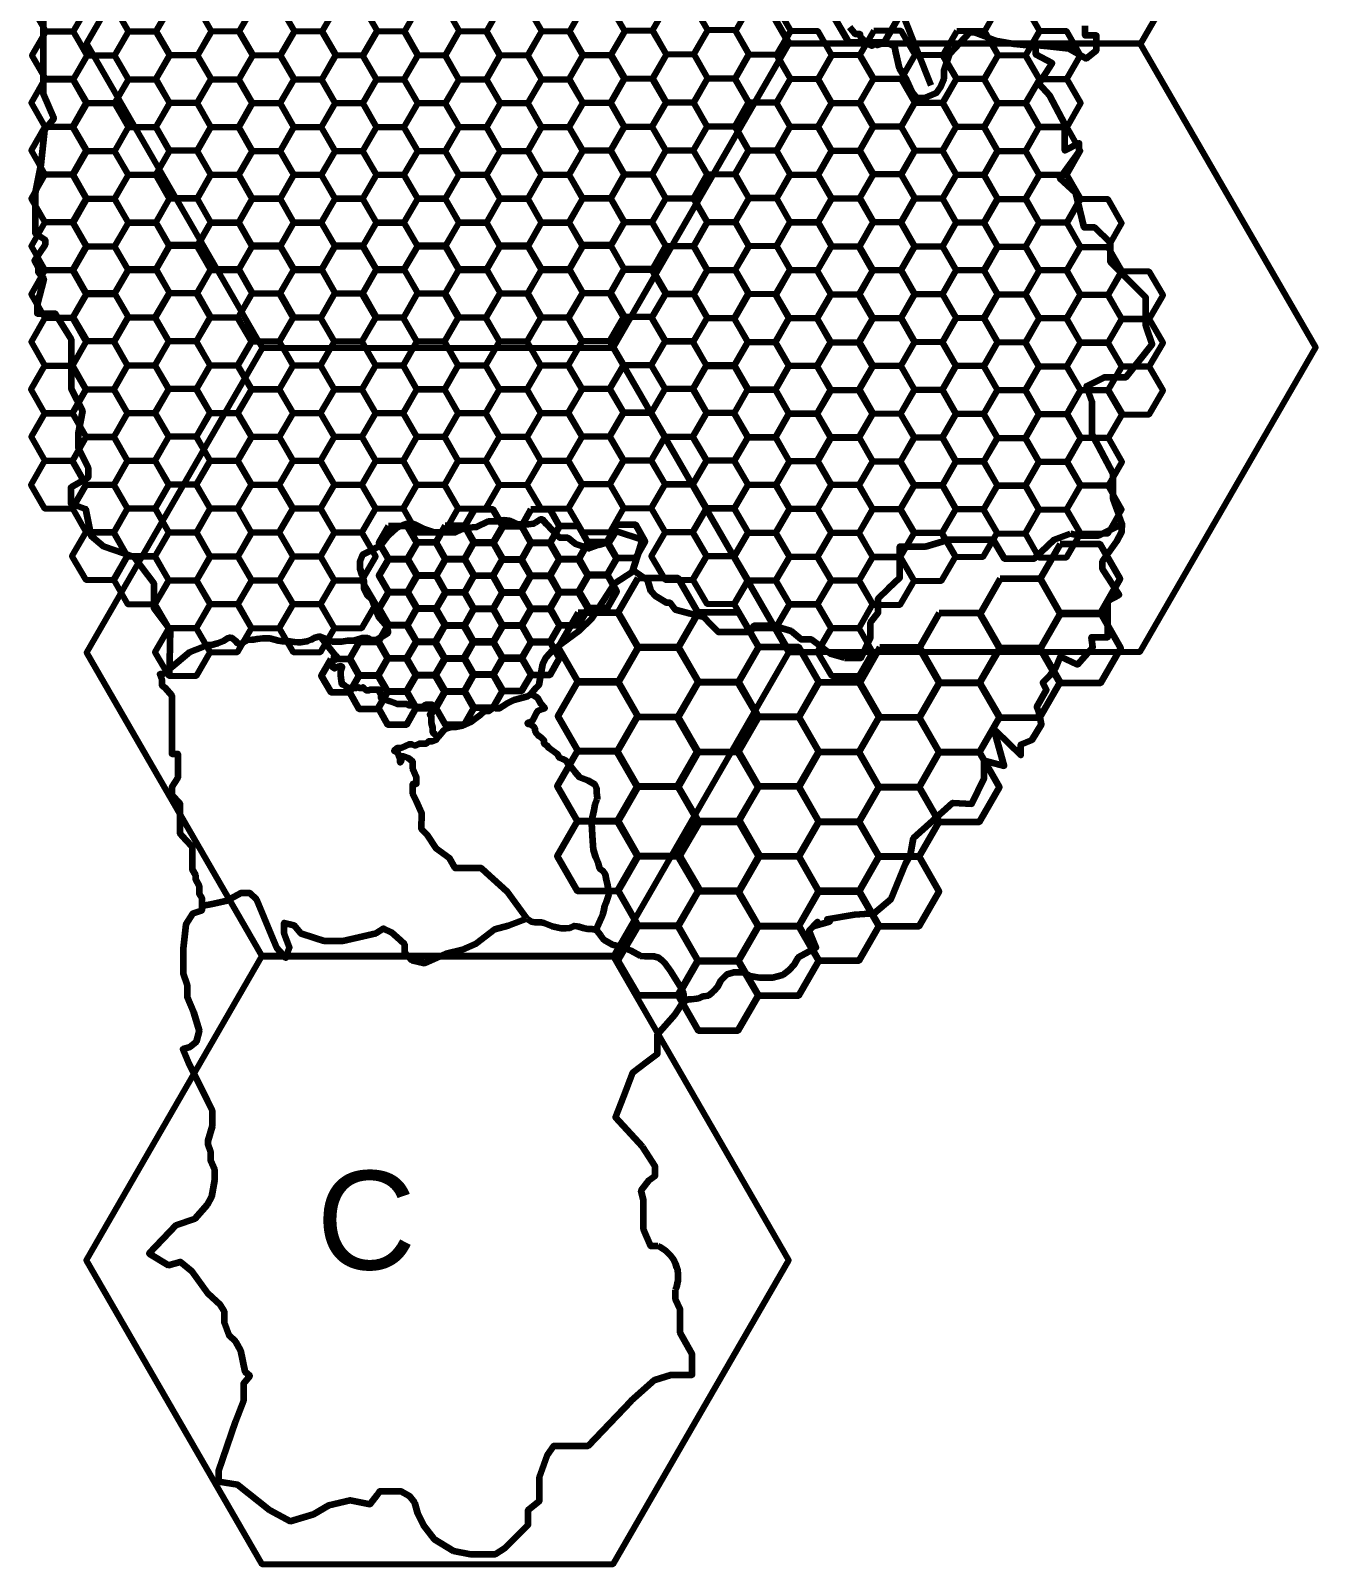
# Model space of a CAD drawing. Header units: millimetres. Extents: x 35340 to 139450, y -25314 to 37699.
# Drawn here: x 85100 to 114687, y -25314 to 9980 of the extents above; entities that cross this region are included whole.
import ezdxf

# ---------------------------------------------------------------- set-up
doc = ezdxf.new("R2010")
doc.units = ezdxf.units.MM
doc.styles.get("Standard").update_dxf_attribs({"font": 'arial.ttf'})

msp = doc.modelspace()

# ---------------------------------------------------------------- linework, layer by layer
at = {"color": 7, "lineweight": 80}
for points in [[(102562, 23685), (98521, 16685), (102562, 9685), (110645, 9685), (114687, 16685), (110645, 23685)], [(90425, 16682), (86384, 9682), (90425, 2682), (98508, 2682), (102550, 9682), (98508, 16682)], [(102548, 9688), (98506, 2688), (102548, -4312), (110631, -4312), (114672, 2688), (110631, 9688)], [(90426, 2672), (86384, -4328), (90426, -11328), (98509, -11328), (102550, -4328), (98509, 2672)], [(90421, -11314), (86380, -18314), (90421, -25314), (98504, -25314), (102546, -18314), (98504, -11314)]]:
    msp.add_lwpolyline(points, close=True, dxfattribs=at)
at = {"color": 4, "lineweight": 80}
for points in [[(85448, 11060), (85130, 10510), (85448, 9960), (86083, 9960), (86400, 10510), (86083, 11060)], [(87348, 11060), (87030, 10510), (87348, 9960), (87983, 9960), (88300, 10510), (87983, 11060)], [(86398, 10510), (86080, 9960), (86398, 9410), (87033, 9410), (87350, 9960), (87033, 10510)], [(88308, 10520), (87990, 9970), (88308, 9420), (88943, 9420), (89260, 9970), (88943, 10520)], [(90218, 10520), (89900, 9970), (90218, 9420), (90853, 9420), (91170, 9970), (90853, 10520)], [(92128, 10520), (91810, 9970), (92128, 9420), (92763, 9420), (93080, 9970), (92763, 10520)], [(94018, 10520), (93700, 9970), (94018, 9420), (94653, 9420), (94970, 9970), (94653, 10520)], [(95908, 10520), (95590, 9970), (95908, 9420), (96543, 9420), (96860, 9970), (96543, 10520)], [(97818, 10520), (97500, 9970), (97818, 9420), (98453, 9420), (98770, 9970), (98453, 10520)], [(99728, 10540), (99410, 9990), (99728, 9440), (100363, 9440), (100680, 9990), (100363, 10540)], [(101638, 10530), (101320, 9980), (101638, 9430), (102273, 9430), (102590, 9980), (102273, 10530)], [(107368, 10520), (107050, 9970), (107368, 9420), (108003, 9420), (108320, 9970), (108003, 10520)], [(85448, 9960), (85130, 9410), (85448, 8860), (86083, 8860), (86400, 9410), (86083, 9960)], [(87348, 9960), (87030, 9410), (87348, 8860), (87983, 8860), (88300, 9410), (87983, 9960)], [(89258, 9960), (88940, 9410), (89258, 8860), (89893, 8860), (90210, 9410), (89893, 9960)], [(91168, 9960), (90850, 9410), (91168, 8860), (91803, 8860), (92120, 9410), (91803, 9960)], [(93058, 9960), (92740, 9410), (93058, 8860), (93693, 8860), (94010, 9410), (93693, 9960)], [(94948, 9960), (94630, 9410), (94948, 8860), (95583, 8860), (95900, 9410), (95583, 9960)], [(96858, 9960), (96540, 9410), (96858, 8860), (97493, 8860), (97810, 9410), (97493, 9960)], [(98778, 9980), (98460, 9430), (98778, 8880), (99413, 8880), (99730, 9430), (99413, 9980)], [(100678, 9990), (100360, 9440), (100678, 8890), (101313, 8890), (101630, 9440), (101313, 9990)], [(102588, 9970), (102270, 9420), (102588, 8870), (103223, 8870), (103540, 9420), (103223, 9970)], [(104500, 9975), (104183, 9425), (104500, 8875), (105135, 8875), (105453, 9425), (105135, 9975)], [(106410, 9970), (106093, 9420), (106410, 8870), (107045, 8870), (107363, 9420), (107045, 9970)], [(108308, 9970), (107990, 9420), (108308, 8870), (108943, 8870), (109260, 9420), (108943, 9970)], [(86398, 9410), (86080, 8860), (86398, 8310), (87033, 8310), (87350, 8860), (87033, 9410)], [(88298, 9420), (87981, 8870), (88298, 8320), (88933, 8320), (89251, 8870), (88933, 9420)], [(90208, 9410), (89891, 8860), (90208, 8310), (90843, 8310), (91161, 8860), (90843, 9410)], [(92108, 9410), (91791, 8860), (92108, 8310), (92743, 8310), (93061, 8860), (92743, 9410)], [(94008, 9410), (93691, 8860), (94008, 8310), (94643, 8310), (94961, 8860), (94643, 9410)], [(95908, 9410), (95591, 8860), (95908, 8310), (96543, 8310), (96861, 8860), (96543, 9410)], [(97808, 9420), (97491, 8870), (97808, 8320), (98443, 8320), (98761, 8870), (98443, 9420)], [(99734, 9429), (99417, 8879), (99734, 8329), (100369, 8329), (100687, 8879), (100369, 9429)], [(101630, 9425), (101313, 8875), (101630, 8325), (102265, 8325), (102583, 8875), (102265, 9425)], [(103540, 9415), (103223, 8865), (103540, 8315), (104175, 8315), (104493, 8865), (104175, 9415)], [(105450, 9420), (105133, 8870), (105450, 8320), (106085, 8320), (106403, 8870), (106085, 9420)], [(107360, 9410), (107043, 8860), (107360, 8310), (107995, 8310), (108313, 8860), (107995, 9410)], [(85428, 8870), (85110, 8320), (85428, 7770), (86063, 7770), (86380, 8320), (86063, 8870)], [(87348, 8860), (87031, 8310), (87348, 7760), (87983, 7760), (88301, 8310), (87983, 8860)], [(89248, 8860), (88931, 8310), (89248, 7760), (89883, 7760), (90201, 8310), (89883, 8860)], [(91158, 8860), (90841, 8310), (91158, 7760), (91793, 7760), (92111, 8310), (91793, 8860)], [(93058, 8860), (92741, 8310), (93058, 7760), (93693, 7760), (94011, 8310), (93693, 8860)], [(94958, 8860), (94641, 8310), (94958, 7760), (95593, 7760), (95911, 8310), (95593, 8860)], [(96858, 8860), (96541, 8310), (96858, 7760), (97493, 7760), (97811, 8310), (97493, 8860)], [(98768, 8870), (98451, 8320), (98768, 7770), (99403, 7770), (99721, 8320), (99403, 8870)], [(100668, 8875), (100351, 8325), (100668, 7775), (101303, 7775), (101621, 8325), (101303, 8875)], [(102580, 8865), (102263, 8315), (102580, 7765), (103215, 7765), (103533, 8315), (103215, 8865)], [(104498, 8875), (104180, 8325), (104498, 7775), (105133, 7775), (105450, 8325), (105133, 8875)], [(106408, 8870), (106090, 8320), (106408, 7770), (107043, 7770), (107360, 8320), (107043, 8870)], [(108318, 8860), (108000, 8310), (108318, 7760), (108953, 7760), (109270, 8310), (108953, 8860)], [(86398, 8310), (86081, 7760), (86398, 7210), (87033, 7210), (87351, 7760), (87033, 8310)], [(88296, 8320), (87978, 7770), (88296, 7220), (88931, 7220), (89248, 7770), (88931, 8320)], [(90206, 8310), (89888, 7760), (90206, 7210), (90841, 7210), (91158, 7760), (90841, 8310)], [(92106, 8310), (91788, 7760), (92106, 7210), (92741, 7210), (93058, 7760), (92741, 8310)], [(94006, 8310), (93688, 7760), (94006, 7210), (94641, 7210), (94958, 7760), (94641, 8310)], [(95906, 8310), (95588, 7760), (95906, 7210), (96541, 7210), (96858, 7760), (96541, 8310)], [(97806, 8320), (97488, 7770), (97806, 7220), (98441, 7220), (98758, 7770), (98441, 8320)], [(99716, 8325), (99398, 7775), (99716, 7225), (100351, 7225), (100668, 7775), (100351, 8325)], [(101628, 8325), (101310, 7775), (101628, 7225), (102263, 7225), (102580, 7775), (102263, 8325)], [(103538, 8315), (103220, 7765), (103538, 7215), (104173, 7215), (104490, 7765), (104173, 8315)], [(105448, 8320), (105130, 7770), (105448, 7220), (106083, 7220), (106400, 7770), (106083, 8320)], [(107358, 8310), (107040, 7760), (107358, 7210), (107993, 7210), (108310, 7760), (107993, 8310)], [(85428, 7770), (85110, 7220), (85428, 6670), (86063, 6670), (86380, 7220), (86063, 7770)], [(98766, 7770), (98448, 7220), (98766, 6670), (99401, 6670), (99718, 7220), (99401, 7770)], [(100666, 7775), (100348, 7225), (100666, 6675), (101301, 6675), (101618, 7225), (101301, 7775)], [(102578, 7765), (102260, 7215), (102578, 6665), (103213, 6665), (103530, 7215), (103213, 7765)], [(104498, 7775), (104180, 7225), (104498, 6675), (105133, 6675), (105450, 7225), (105133, 7775)], [(106400, 7765), (106083, 7215), (106400, 6665), (107035, 6665), (107353, 7215), (107035, 7765)], [(108310, 7765), (107993, 7215), (108310, 6665), (108945, 6665), (109263, 7215), (108945, 7765)], [(87346, 7760), (87028, 7210), (87346, 6660), (87981, 6660), (88298, 7210), (87981, 7760)], [(89246, 7760), (88928, 7210), (89246, 6660), (89881, 6660), (90198, 7210), (89881, 7760)], [(91156, 7760), (90838, 7210), (91156, 6660), (91791, 6660), (92108, 7210), (91791, 7760)], [(93056, 7760), (92738, 7210), (93056, 6660), (93691, 6660), (94008, 7210), (93691, 7760)], [(94956, 7760), (94638, 7210), (94956, 6660), (95591, 6660), (95908, 7210), (95591, 7760)], [(96856, 7760), (96538, 7210), (96856, 6660), (97491, 6660), (97808, 7210), (97491, 7760)], [(86396, 7210), (86078, 6660), (86396, 6110), (87031, 6110), (87348, 6660), (87031, 7210)], [(88296, 7220), (87978, 6670), (88296, 6120), (88931, 6120), (89248, 6670), (88931, 7220)], [(90206, 7210), (89888, 6660), (90206, 6110), (90841, 6110), (91158, 6660), (90841, 7210)], [(92106, 7210), (91788, 6660), (92106, 6110), (92741, 6110), (93058, 6660), (92741, 7210)], [(94006, 7210), (93688, 6660), (94006, 6110), (94641, 6110), (94958, 6660), (94641, 7210)], [(95906, 7210), (95588, 6660), (95906, 6110), (96541, 6110), (96858, 6660), (96541, 7210)], [(97806, 7220), (97488, 6670), (97806, 6120), (98441, 6120), (98758, 6670), (98441, 7220)], [(99718, 7220), (99401, 6670), (99718, 6120), (100353, 6120), (100671, 6670), (100353, 7220)], [(101628, 7225), (101310, 6675), (101628, 6125), (102263, 6125), (102580, 6675), (102263, 7225)], [(103538, 7215), (103220, 6665), (103538, 6115), (104173, 6115), (104490, 6665), (104173, 7215)], [(105450, 7215), (105133, 6665), (105450, 6115), (106085, 6115), (106403, 6665), (106085, 7215)], [(107360, 7205), (107043, 6655), (107360, 6105), (107995, 6105), (108313, 6655), (107995, 7205)], [(85428, 6670), (85110, 6120), (85428, 5570), (86063, 5570), (86380, 6120), (86063, 6670)], [(87346, 6660), (87028, 6110), (87346, 5560), (87981, 5560), (88298, 6110), (87981, 6660)], [(89246, 6660), (88928, 6110), (89246, 5560), (89881, 5560), (90198, 6110), (89881, 6660)], [(91156, 6660), (90838, 6110), (91156, 5560), (91791, 5560), (92108, 6110), (91791, 6660)], [(93056, 6660), (92738, 6110), (93056, 5560), (93691, 5560), (94008, 6110), (93691, 6660)], [(94956, 6660), (94638, 6110), (94956, 5560), (95591, 5560), (95908, 6110), (95591, 6660)], [(96856, 6660), (96538, 6110), (96856, 5560), (97491, 5560), (97808, 6110), (97491, 6660)], [(98766, 6670), (98448, 6120), (98766, 5570), (99401, 5570), (99718, 6120), (99401, 6670)], [(100678, 6670), (100361, 6120), (100678, 5570), (101313, 5570), (101631, 6120), (101313, 6670)], [(102578, 6665), (102260, 6115), (102578, 5565), (103213, 5565), (103530, 6115), (103213, 6665)], [(104498, 6680), (104180, 6130), (104498, 5580), (105133, 5580), (105450, 6130), (105133, 6680)], [(106398, 6665), (106080, 6115), (106398, 5565), (107033, 5565), (107350, 6115), (107033, 6665)], [(108308, 6665), (107990, 6115), (108308, 5565), (108943, 5565), (109260, 6115), (108943, 6665)], [(86396, 6110), (86078, 5560), (86396, 5010), (87031, 5010), (87348, 5560), (87031, 6110)], [(88296, 6125), (87978, 5575), (88296, 5025), (88931, 5025), (89248, 5575), (88931, 6125)], [(90206, 6115), (89888, 5565), (90206, 5015), (90841, 5015), (91158, 5565), (90841, 6115)], [(92106, 6115), (91788, 5565), (92106, 5015), (92741, 5015), (93058, 5565), (92741, 6115)], [(94006, 6115), (93688, 5565), (94006, 5015), (94641, 5015), (94958, 5565), (94641, 6115)], [(95906, 6115), (95588, 5565), (95906, 5015), (96541, 5015), (96858, 5565), (96541, 6115)], [(97806, 6125), (97488, 5575), (97806, 5025), (98441, 5025), (98758, 5575), (98441, 6125)], [(99716, 6120), (99398, 5570), (99716, 5020), (100351, 5020), (100668, 5570), (100351, 6120)], [(101628, 6130), (101310, 5580), (101628, 5030), (102263, 5030), (102580, 5580), (102263, 6130)], [(103538, 6120), (103220, 5570), (103538, 5020), (104173, 5020), (104490, 5570), (104173, 6120)], [(105448, 6115), (105130, 5565), (105448, 5015), (106083, 5015), (106400, 5565), (106083, 6115)], [(107358, 6105), (107040, 5555), (107358, 5005), (107993, 5005), (108310, 5555), (107993, 6105)], [(109260, 6100), (108943, 5550), (109260, 5000), (109895, 5000), (110213, 5550), (109895, 6100)], [(85428, 5570), (85110, 5020), (85428, 4470), (86063, 4470), (86380, 5020), (86063, 5570)], [(87346, 5565), (87028, 5015), (87346, 4465), (87981, 4465), (88298, 5015), (87981, 5565)], [(89246, 5565), (88928, 5015), (89246, 4465), (89881, 4465), (90198, 5015), (89881, 5565)], [(91156, 5565), (90838, 5015), (91156, 4465), (91791, 4465), (92108, 5015), (91791, 5565)], [(93056, 5565), (92738, 5015), (93056, 4465), (93691, 4465), (94008, 5015), (93691, 5565)], [(94956, 5565), (94638, 5015), (94956, 4465), (95591, 4465), (95908, 5015), (95591, 5565)], [(96856, 5565), (96538, 5015), (96856, 4465), (97491, 4465), (97808, 5015), (97491, 5565)], [(98766, 5575), (98448, 5025), (98766, 4475), (99401, 4475), (99718, 5025), (99401, 5575)], [(100676, 5570), (100358, 5020), (100676, 4470), (101311, 4470), (101628, 5020), (101311, 5570)], [(102578, 5570), (102260, 5020), (102578, 4470), (103213, 4470), (103530, 5020), (103213, 5570)], [(104490, 5565), (104173, 5015), (104490, 4465), (105125, 4465), (105443, 5015), (105125, 5565)], [(106398, 5565), (106080, 5015), (106398, 4465), (107033, 4465), (107350, 5015), (107033, 5565)], [(108308, 5565), (107990, 5015), (108308, 4465), (108943, 4465), (109260, 5015), (108943, 5565)], [(86396, 5015), (86078, 4465), (86396, 3915), (87031, 3915), (87348, 4465), (87031, 5015)], [(88298, 5050), (87981, 4500), (88298, 3950), (88933, 3950), (89251, 4500), (88933, 5050)], [(90208, 5040), (89891, 4490), (90208, 3940), (90843, 3940), (91161, 4490), (90843, 5040)], [(92108, 5040), (91791, 4490), (92108, 3940), (92743, 3940), (93061, 4490), (92743, 5040)], [(94008, 5040), (93691, 4490), (94008, 3940), (94643, 3940), (94961, 4490), (94643, 5040)], [(95908, 5040), (95591, 4490), (95908, 3940), (96543, 3940), (96861, 4490), (96543, 5040)], [(97808, 5050), (97491, 4500), (97808, 3950), (98443, 3950), (98761, 4500), (98443, 5050)], [(99716, 5020), (99398, 4470), (99716, 3920), (100351, 3920), (100668, 4470), (100351, 5020)], [(101633, 5024), (101316, 4474), (101633, 3924), (102268, 3924), (102586, 4474), (102268, 5024)], [(103520, 5005), (103203, 4455), (103520, 3905), (104155, 3905), (104473, 4455), (104155, 5005)], [(105448, 5015), (105130, 4465), (105448, 3915), (106083, 3915), (106400, 4465), (106083, 5015)], [(107358, 5005), (107040, 4455), (107358, 3905), (107993, 3905), (108310, 4455), (107993, 5005)], [(109258, 5000), (108940, 4450), (109258, 3900), (109893, 3900), (110210, 4450), (109893, 5000)], [(85428, 4470), (85110, 3920), (85428, 3370), (86063, 3370), (86380, 3920), (86063, 4470)], [(87348, 4490), (87031, 3940), (87348, 3390), (87983, 3390), (88301, 3940), (87983, 4490)], [(89248, 4490), (88931, 3940), (89248, 3390), (89883, 3390), (90201, 3940), (89883, 4490)], [(91158, 4490), (90841, 3940), (91158, 3390), (91793, 3390), (92111, 3940), (91793, 4490)], [(93058, 4490), (92741, 3940), (93058, 3390), (93693, 3390), (94011, 3940), (93693, 4490)], [(94958, 4490), (94641, 3940), (94958, 3390), (95593, 3390), (95911, 3940), (95593, 4490)], [(96858, 4490), (96541, 3940), (96858, 3390), (97493, 3390), (97811, 3940), (97493, 4490)], [(98768, 4500), (98451, 3950), (98768, 3400), (99403, 3400), (99721, 3950), (99403, 4500)], [(100676, 4470), (100358, 3920), (100676, 3370), (101311, 3370), (101628, 3920), (101311, 4470)], [(102560, 4465), (102243, 3915), (102560, 3365), (103195, 3365), (103513, 3915), (103195, 4465)], [(104488, 4465), (104170, 3915), (104488, 3365), (105123, 3365), (105440, 3915), (105123, 4465)], [(106398, 4470), (106080, 3920), (106398, 3370), (107033, 3370), (107350, 3920), (107033, 4470)], [(108308, 4470), (107990, 3920), (108308, 3370), (108943, 3370), (109260, 3920), (108943, 4470)], [(110208, 4440), (109890, 3890), (110208, 3340), (110843, 3340), (111160, 3890), (110843, 4440)], [(86398, 3940), (86081, 3390), (86398, 2840), (87033, 2840), (87351, 3390), (87033, 3940)], [(88278, 3935), (87960, 3385), (88278, 2835), (88913, 2835), (89230, 3385), (88913, 3935)], [(90188, 3925), (89870, 3375), (90188, 2825), (90823, 2825), (91140, 3375), (90823, 3925)], [(92088, 3925), (91770, 3375), (92088, 2825), (92723, 2825), (93040, 3375), (92723, 3925)], [(93988, 3925), (93670, 3375), (93988, 2825), (94623, 2825), (94940, 3375), (94623, 3925)], [(95888, 3925), (95570, 3375), (95888, 2825), (96523, 2825), (96840, 3375), (96523, 3925)], [(97788, 3935), (97470, 3385), (97788, 2835), (98423, 2835), (98740, 3385), (98423, 3935)], [(99716, 3925), (99398, 3375), (99716, 2825), (100351, 2825), (100668, 3375), (100351, 3925)], [(101598, 3915), (101280, 3365), (101598, 2815), (102233, 2815), (102550, 3365), (102233, 3915)], [(103518, 3905), (103200, 3355), (103518, 2805), (104153, 2805), (104470, 3355), (104153, 3905)], [(105448, 3920), (105130, 3370), (105448, 2820), (106083, 2820), (106400, 3370), (106083, 3920)], [(107358, 3910), (107040, 3360), (107358, 2810), (107993, 2810), (108310, 3360), (107993, 3910)], [(109258, 3900), (108940, 3350), (109258, 2800), (109893, 2800), (110210, 3350), (109893, 3900)], [(85428, 3370), (85110, 2820), (85428, 2270), (86063, 2270), (86380, 2820), (86063, 3370)], [(87328, 3375), (87010, 2825), (87328, 2275), (87963, 2275), (88280, 2825), (87963, 3375)], [(89228, 3375), (88910, 2825), (89228, 2275), (89863, 2275), (90180, 2825), (89863, 3375)], [(91138, 3375), (90820, 2825), (91138, 2275), (91773, 2275), (92090, 2825), (91773, 3375)], [(93038, 3375), (92720, 2825), (93038, 2275), (93673, 2275), (93990, 2825), (93673, 3375)], [(94938, 3375), (94620, 2825), (94938, 2275), (95573, 2275), (95890, 2825), (95573, 3375)], [(96838, 3375), (96520, 2825), (96838, 2275), (97473, 2275), (97790, 2825), (97473, 3375)], [(98748, 3385), (98430, 2835), (98748, 2285), (99383, 2285), (99700, 2835), (99383, 3385)], [(100658, 3360), (100340, 2810), (100658, 2260), (101293, 2260), (101610, 2810), (101293, 3360)], [(102558, 3365), (102240, 2815), (102558, 2265), (103193, 2265), (103510, 2815), (103193, 3365)], [(104488, 3365), (104170, 2815), (104488, 2265), (105123, 2265), (105440, 2815), (105123, 3365)], [(106400, 3365), (106083, 2815), (106400, 2265), (107035, 2265), (107353, 2815), (107035, 3365)], [(108310, 3355), (107993, 2805), (108310, 2255), (108945, 2255), (109263, 2805), (108945, 3355)], [(110208, 3350), (109890, 2800), (110208, 2250), (110843, 2250), (111160, 2800), (110843, 3350)], [(86378, 2825), (86060, 2275), (86378, 1725), (87013, 1725), (87330, 2275), (87013, 2825)], [(88278, 2835), (87960, 2285), (88278, 1735), (88913, 1735), (89230, 2285), (88913, 2835)], [(90188, 2825), (89870, 2275), (90188, 1725), (90823, 1725), (91140, 2275), (90823, 2825)], [(92088, 2825), (91770, 2275), (92088, 1725), (92723, 1725), (93040, 2275), (92723, 2825)], [(93988, 2825), (93670, 2275), (93988, 1725), (94623, 1725), (94940, 2275), (94623, 2825)], [(95888, 2825), (95570, 2275), (95888, 1725), (96523, 1725), (96840, 2275), (96523, 2825)], [(97788, 2835), (97470, 2285), (97788, 1735), (98423, 1735), (98740, 2285), (98423, 2835)], [(99700, 2835), (99383, 2285), (99700, 1735), (100335, 1735), (100653, 2285), (100335, 2835)], [(101598, 2815), (101280, 2265), (101598, 1715), (102233, 1715), (102550, 2265), (102233, 2815)], [(103518, 2805), (103200, 2255), (103518, 1705), (104153, 1705), (104470, 2255), (104153, 2805)], [(105440, 2815), (105123, 2265), (105440, 1715), (106075, 1715), (106393, 2265), (106075, 2815)], [(107350, 2805), (107033, 2255), (107350, 1705), (107985, 1705), (108303, 2255), (107985, 2805)], [(109258, 2805), (108940, 2255), (109258, 1705), (109893, 1705), (110210, 2255), (109893, 2805)], [(85418, 2270), (85100, 1720), (85418, 1170), (86053, 1170), (86370, 1720), (86053, 2270)], [(87328, 2275), (87010, 1725), (87328, 1175), (87963, 1175), (88280, 1725), (87963, 2275)], [(89228, 2275), (88910, 1725), (89228, 1175), (89863, 1175), (90180, 1725), (89863, 2275)], [(91138, 2275), (90820, 1725), (91138, 1175), (91773, 1175), (92090, 1725), (91773, 2275)], [(93038, 2275), (92720, 1725), (93038, 1175), (93673, 1175), (93990, 1725), (93673, 2275)], [(94938, 2275), (94620, 1725), (94938, 1175), (95573, 1175), (95890, 1725), (95573, 2275)], [(96838, 2275), (96520, 1725), (96838, 1175), (97473, 1175), (97790, 1725), (97473, 2275)], [(98748, 2285), (98430, 1735), (98748, 1185), (99383, 1185), (99700, 1735), (99383, 2285)], [(100660, 2285), (100343, 1735), (100660, 1185), (101295, 1185), (101613, 1735), (101295, 2285)], [(102558, 2265), (102240, 1715), (102558, 1165), (103193, 1165), (103510, 1715), (103193, 2265)], [(104488, 2270), (104170, 1720), (104488, 1170), (105123, 1170), (105440, 1720), (105123, 2270)], [(106398, 2265), (106080, 1715), (106398, 1165), (107033, 1165), (107350, 1715), (107033, 2265)], [(108308, 2255), (107990, 1705), (108308, 1155), (108943, 1155), (109260, 1705), (108943, 2255)], [(110208, 2250), (109890, 1700), (110208, 1150), (110843, 1150), (111160, 1700), (110843, 2250)], [(86378, 1725), (86060, 1175), (86378, 625), (87013, 625), (87330, 1175), (87013, 1725)], [(88278, 1740), (87960, 1190), (88278, 640), (88913, 640), (89230, 1190), (88913, 1740)], [(90188, 1730), (89870, 1180), (90188, 630), (90823, 630), (91140, 1180), (90823, 1730)], [(92088, 1730), (91770, 1180), (92088, 630), (92723, 630), (93040, 1180), (92723, 1730)], [(93988, 1730), (93670, 1180), (93988, 630), (94623, 630), (94940, 1180), (94623, 1730)], [(95888, 1730), (95570, 1180), (95888, 630), (96523, 630), (96840, 1180), (96523, 1730)], [(97788, 1740), (97470, 1190), (97788, 640), (98423, 640), (98740, 1190), (98423, 1740)], [(99698, 1735), (99380, 1185), (99698, 635), (100333, 635), (100650, 1185), (100333, 1735)], [(101598, 1720), (101280, 1170), (101598, 620), (102233, 620), (102550, 1170), (102233, 1720)], [(103518, 1710), (103200, 1160), (103518, 610), (104153, 610), (104470, 1160), (104153, 1710)], [(105438, 1715), (105120, 1165), (105438, 615), (106073, 615), (106390, 1165), (106073, 1715)], [(107348, 1705), (107030, 1155), (107348, 605), (107983, 605), (108300, 1155), (107983, 1705)], [(109270, 1710), (108953, 1160), (109270, 610), (109905, 610), (110223, 1160), (109905, 1710)], [(85428, 1180), (85110, 630), (85428, 80), (86063, 80), (86380, 630), (86063, 1180)], [(87328, 1180), (87010, 630), (87328, 80), (87963, 80), (88280, 630), (87963, 1180)], [(89228, 1180), (88910, 630), (89228, 80), (89863, 80), (90180, 630), (89863, 1180)], [(91138, 1180), (90820, 630), (91138, 80), (91773, 80), (92090, 630), (91773, 1180)], [(93038, 1180), (92720, 630), (93038, 80), (93673, 80), (93990, 630), (93673, 1180)], [(94938, 1180), (94620, 630), (94938, 80), (95573, 80), (95890, 630), (95573, 1180)], [(96838, 1180), (96520, 630), (96838, 80), (97473, 80), (97790, 630), (97473, 1180)], [(98748, 1190), (98430, 640), (98748, 90), (99383, 90), (99700, 640), (99383, 1190)], [(100658, 1185), (100340, 635), (100658, 85), (101293, 85), (101610, 635), (101293, 1185)], [(102558, 1170), (102240, 620), (102558, 70), (103193, 70), (103510, 620), (103193, 1170)], [(104480, 1165), (104163, 615), (104480, 65), (105115, 65), (105433, 615), (105115, 1165)], [(106398, 1165), (106080, 615), (106398, 65), (107033, 65), (107350, 615), (107033, 1165)], [(108308, 1155), (107990, 605), (108308, 55), (108943, 55), (109260, 605), (108943, 1155)], [(86378, 630), (86060, 80), (86378, -470), (87013, -470), (87330, 80), (87013, 630)], [(88278, 640), (87960, 90), (88278, -460), (88913, -460), (89230, 90), (88913, 640)], [(90188, 630), (89870, 80), (90188, -470), (90823, -470), (91140, 80), (90823, 630)], [(92088, 630), (91770, 80), (92088, -470), (92723, -470), (93040, 80), (92723, 630)], [(93988, 630), (93670, 80), (93988, -470), (94623, -470), (94940, 80), (94623, 630)], [(95888, 630), (95570, 80), (95888, -470), (96523, -470), (96840, 80), (96523, 630)], [(97788, 640), (97470, 90), (97788, -460), (98423, -460), (98740, 90), (98423, 640)], [(99698, 635), (99380, 85), (99698, -465), (100333, -465), (100650, 85), (100333, 635)], [(101610, 625), (101293, 75), (101610, -475), (102245, -475), (102563, 75), (102245, 625)], [(103530, 625), (103213, 75), (103530, -475), (104165, -475), (104483, 75), (104165, 625)], [(105438, 615), (105120, 65), (105438, -485), (106073, -485), (106390, 65), (106073, 615)], [(107348, 605), (107030, 55), (107348, -495), (107983, -495), (108300, 55), (107983, 605)], [(109268, 610), (108950, 60), (109268, -490), (109903, -490), (110220, 60), (109903, 610)], [(85418, 80), (85100, -470), (85418, -1020), (86053, -1020), (86370, -470), (86053, 80)], [(87328, 80), (87010, -470), (87328, -1020), (87963, -1020), (88280, -470), (87963, 80)], [(89228, 80), (88910, -470), (89228, -1020), (89863, -1020), (90180, -470), (89863, 80)], [(91138, 80), (90820, -470), (91138, -1020), (91773, -1020), (92090, -470), (91773, 80)], [(93038, 80), (92720, -470), (93038, -1020), (93673, -1020), (93990, -470), (93673, 80)], [(94938, 80), (94620, -470), (94938, -1020), (95573, -1020), (95890, -470), (95573, 80)], [(96838, 80), (96520, -470), (96838, -1020), (97473, -1020), (97790, -470), (97473, 80)], [(98748, 90), (98430, -460), (98748, -1010), (99383, -1010), (99700, -460), (99383, 90)], [(100658, 85), (100340, -465), (100658, -1015), (101293, -1015), (101610, -465), (101293, 85)], [(102570, 75), (102253, -475), (102570, -1025), (103205, -1025), (103523, -475), (103205, 75)], [(104478, 65), (104160, -485), (104478, -1035), (105113, -1035), (105430, -485), (105113, 65)], [(106398, 70), (106080, -480), (106398, -1030), (107033, -1030), (107350, -480), (107033, 70)], [(108308, 60), (107990, -490), (108308, -1040), (108943, -1040), (109260, -490), (108943, 60)], [(86378, -470), (86060, -1020), (86378, -1570), (87013, -1570), (87330, -1020), (87013, -470)], [(88280, -470), (87963, -1020), (88280, -1570), (88915, -1570), (89233, -1020), (88915, -470)], [(90178, -470), (89860, -1020), (90178, -1570), (90813, -1570), (91130, -1020), (90813, -470)], [(92088, -470), (91770, -1020), (92088, -1570), (92723, -1570), (93040, -1020), (92723, -470)], [(93988, -470), (93670, -1020), (93988, -1570), (94623, -1570), (94940, -1020), (94623, -470)], [(97798, -460), (97480, -1010), (97798, -1560), (98433, -1560), (98750, -1010), (98433, -460)], [(99698, -460), (99380, -1010), (99698, -1560), (100333, -1560), (100650, -1010), (100333, -460)], [(101608, -475), (101290, -1025), (101608, -1575), (102243, -1575), (102560, -1025), (102243, -475)], [(103528, -475), (103210, -1025), (103528, -1575), (104163, -1575), (104480, -1025), (104163, -475)], [(105438, -480), (105120, -1030), (105438, -1580), (106073, -1580), (106390, -1030), (106073, -480)], [(107348, -490), (107030, -1040), (107348, -1590), (107983, -1590), (108300, -1040), (107983, -490)], [(109258, -490), (108940, -1040), (109258, -1590), (109893, -1590), (110210, -1040), (109893, -490)], [(87328, -1020), (87010, -1570), (87328, -2120), (87963, -2120), (88280, -1570), (87963, -1020)], [(89230, -1020), (88913, -1570), (89230, -2120), (89865, -2120), (90183, -1570), (89865, -1020)], [(91138, -1020), (90820, -1570), (91138, -2120), (91773, -2120), (92090, -1570), (91773, -1020)], [(100658, -1010), (100340, -1560), (100658, -2110), (101293, -2110), (101610, -1560), (101293, -1010)], [(102568, -1025), (102250, -1575), (102568, -2125), (103203, -2125), (103520, -1575), (103203, -1025)], [(104478, -1035), (104160, -1585), (104478, -2135), (105113, -2135), (105430, -1585), (105113, -1035)], [(106388, -1030), (106070, -1580), (106388, -2130), (107023, -2130), (107340, -1580), (107023, -1030)], [(108304, -1045), (107986, -1595), (108304, -2145), (108939, -2145), (109257, -1595), (108939, -1045)], [(86368, -1560), (86050, -2110), (86368, -2660), (87003, -2660), (87320, -2110), (87003, -1560)], [(88278, -1570), (87960, -2120), (88278, -2670), (88913, -2670), (89230, -2120), (88913, -1570)], [(90188, -1570), (89870, -2120), (90188, -2670), (90823, -2670), (91140, -2120), (90823, -1570)], [(92088, -1570), (91770, -2120), (92088, -2670), (92723, -2670), (93040, -2120), (92723, -1570)], [(99698, -1560), (99380, -2110), (99698, -2660), (100333, -2660), (100650, -2110), (100333, -1560)], [(101608, -1575), (101290, -2125), (101608, -2675), (102243, -2675), (102560, -2125), (102243, -1575)], [(103528, -1575), (103210, -2125), (103528, -2675), (104163, -2675), (104480, -2125), (104163, -1575)], [(105428, -1580), (105110, -2130), (105428, -2680), (106063, -2680), (106380, -2130), (106063, -1580)], [(87329, -2115), (87012, -2665), (87329, -3215), (87964, -3215), (88282, -2665), (87964, -2115)], [(100658, -2110), (100340, -2660), (100658, -3210), (101293, -3210), (101610, -2660), (101293, -2110)], [(89235, -2121), (88918, -2671), (89235, -3221), (89870, -3221), (90188, -2671), (89870, -2121)], [(91138, -2120), (90820, -2670), (91138, -3220), (91773, -3220), (92090, -2670), (91773, -2120)], [(102568, -2125), (102250, -2675), (102568, -3225), (103203, -3225), (103520, -2675), (103203, -2125)], [(104478, -2130), (104160, -2680), (104478, -3230), (105113, -3230), (105430, -2680), (105113, -2130)], [(88278, -2670), (87960, -3220), (88278, -3770), (88913, -3770), (89230, -3220), (88913, -2670)], [(90185, -2671), (89868, -3221), (90185, -3771), (90820, -3771), (91138, -3221), (90820, -2671)], [(92088, -2670), (91770, -3220), (92088, -3770), (92723, -3770), (93040, -3220), (92723, -2670)], [(101608, -2670), (101290, -3220), (101608, -3770), (102243, -3770), (102560, -3220), (102243, -2670)], [(103528, -2670), (103210, -3220), (103528, -3770), (104163, -3770), (104480, -3220), (104163, -2670)], [(89228, -3220), (88910, -3770), (89228, -4320), (89863, -4320), (90180, -3770), (89863, -3220)], [(91138, -3220), (90820, -3770), (91138, -4320), (91773, -4320), (92090, -3770), (91773, -3220)], [(102568, -3220), (102250, -3770), (102568, -4320), (103203, -4320), (103520, -3770), (103203, -3220)], [(88278, -3770), (87960, -4320), (88278, -4870), (88913, -4870), (89230, -4320), (88913, -3770)], [(103528, -3770), (103210, -4320), (103528, -4870), (104163, -4870), (104480, -4320), (104163, -3770)]]:
    msp.add_lwpolyline(points, close=True, dxfattribs=at)
at = {"color": 6, "lineweight": 211}
msp.add_lwpolyline([(103918, 11154), (103502, 10434), (103918, 9714), (104749, 9714), (105165, 10434), (104749, 11154)], close=True, dxfattribs=at)
at = {"color": 30, "lineweight": 211, "true_color": 0xf8991e}
for points in [[(85391, 10499), (85391, 8529), (85631, 7959), (85421, 7699), (85331, 6899), (85201, 6249), (85201, 5319), (85431, 5169), (85431, 5049), (85191, 4689), (85271, 4539), (85271, 4419), (85401, 4269), (85251, 3679), (85251, 3469), (85661, 3469), (86031, 2879), (86031, 2289), (86031, 1739), (86291, 1229), (86191, 719), (86191, 379), (86421, -81), (86421, -301), (86021, -531), (86021, -901), (86361, -1021), (86481, -1641), (86781, -1891), (87471, -2131), (87931, -2731), (87931, -3311), (88311, -3811), (88285, -4880)], [(105820, 8720), (105180, 10340)], [(109241, -1641), (109671, -1641), (110221, -1371), (110011, -801), (110011, -221), (109671, 419), (109529, 686), (109529, 1439), (109401, 1799), (109811, 2009), (110311, 2009), (110911, 2759), (110761, 3189), (110761, 3839), (109951, 4649), (109951, 5099), (109591, 5449), (109341, 5449), (109151, 6249), (108781, 6589), (109231, 7199), (109231, 7389), (108901, 7219), (108901, 7219), (108901, 7829), (108551, 8479), (108301, 8759), (108611, 9229), (108231, 9429), (108231, 9619), (107731, 9669), (107341, 9739), (106811, 9939), (106711, 9939), (106241, 9439), (106111, 9059), (106111, 8869), (106031, 8669), (105941, 8539), (105661, 8429), (105501, 8429), (105391, 8559), (105261, 8839), (105091, 9119), (105011, 9489), (104984, 9612), (104851, 9679), (104671, 9679), (104581, 9649), (104531, 9679), (104461, 9629), (104341, 9689), (104191, 9849), (104191, 9899), (104161, 9899), (104081, 9899), (103951, 10059)], [(108020, 9670), (108507, 9621), (108988, 9573), (109390, 9340), (109630, 9530), (109630, 9870), (109370, 9870), (109370, 10090)], [(97296, -4143), (97733, -3821), (98006, -3559), (98280, -3134), (98534, -2739), (98948, -2471), (99116, -1942), (99181, -1738), (98577, -1537), (98419, -1784), (98171, -1863), (97951, -1934), (97632, -1829), (97459, -1695), (97276, -1695), (97112, -1522), (96972, -1374), (96876, -1272), (96826, -1272), (96702, -1351), (96670, -1372), (96554, -1384), (96358, -1384), (96311, -1384), (96128, -1299), (95986, -1287), (95841, -1315), (95631, -1315), (95358, -1449), (95171, -1464), (95013, -1503), (94871, -1572), (94398, -1572), (94125, -1478), (93926, -1380), (93862, -1380), (93728, -1380), (93508, -1472), (93335, -1631), (93180, -1831), (93085, -1908), (92734, -2079), (92673, -2236), (92673, -2398), (92721, -2540), (92767, -2673), (92767, -2860), (92834, -3004), (92941, -3102), (93014, -3281), (93100, -3495), (93249, -3670), (93278, -3734), (93320, -3825), (93320, -3886), (93061, -4044), (92945, -4044), (92856, -4003), (92714, -4003), (92656, -4020), (92522, -4060), (92392, -4060), (92251, -4083), (92054, -4083), (91778, -3968)], [(104064, -10360), (104510, -10330), (104900, -10000), (105236, -9190), (105351, -8990), (105420, -8600), (106320, -7790), (106760, -7810), (107040, -7230), (107040, -6815), (107500, -6940), (107309, -6249), (107309, -6130), (107890, -6690), (107890, -6450), (108150, -6340), (108360, -5990), (108310, -5721), (108253, -5579), (108478, -5190), (108394, -5020), (108560, -4850), (108560, -4850), (108690, -4680), (108800, -4420), (109190, -4610), (109190, -4610), (109540, -4210), (109510, -3980), (109760, -3980), (109890, -3980), (109890, -3760), (109890, -3550), (109890, -3340), (109890, -3140), (110150, -3000), (110020, -2800), (109913, -2635), (109767, -2411), (109767, -2230), (109860, -2100), (109942, -1986), (110097, -1768), (110210, -1550), (110221, -1371)], [(103830, -4450), (104210, -4450), (104430, -3990), (104430, -3640), (104600, -3420), (104600, -3090), (104840, -2860), (105102, -2609), (105102, -2230), (105102, -2110), (105102, -1890), (105690, -1890), (106230, -1730), (106640, -1730), (107240, -1730), (107500, -2170), (108200, -2170), (108660, -1730), (109030, -1590)], [(109030, -1590), (109241, -1641)], [(103830, -4450), (103510, -4360), (103070, -4030), (102830, -4030), (102600, -3840), (102190, -3720), (101870, -3720), (101740, -3720), (101660, -3860), (101310, -3860), (101120, -3860), (101120, -3860), (100930, -3860), (100770, -3700), (100590, -3520), (100250, -3430), (99937, -3347), (99820, -3190), (99730, -3190), (99480, -3030), (99380, -2930), (99300, -2670), (98948, -2430)], [(96516, -10452), (96065, -9827), (95585, -9390), (95474, -9290), (95288, -9290), (95059, -9290), (94868, -9290), (94740, -9067), (94429, -8839), (94228, -8529), (94094, -8399), (94105, -8027), (93976, -7755), (93896, -7585), (93896, -7457), (93896, -7354), (93976, -7354), (93976, -7246), (93976, -7199), (93896, -7010), (93896, -6846), (93850, -6805), (93798, -6760), (93798, -6760), (93684, -6725), (93606, -6725), (93606, -6765), (93637, -6812), (93637, -6812), (93601, -6860), (93601, -6793), (93566, -6689), (93548, -6639), (93468, -6592), (93544, -6526), (93625, -6526), (93722, -6478), (93807, -6437), (93864, -6437), (93945, -6469), (94045, -6424), (94144, -6424), (94211, -6424), (94263, -6374), (94346, -6374), (94431, -6338), (94488, -6265), (94449, -6265), (94408, -6221), (94357, -6168), (94357, -6065), (94322, -5957), (94322, -5803), (94285, -5758), (94344, -5714), (94344, -5629), (94344, -5536), (94273, -5536), (94187, -5536), (94126, -5592), (94074, -5592), (93998, -5592), (93932, -5553), (93814, -5553), (93758, -5516), (93689, -5516), (93618, -5516), (93542, -5516), (93444, -5482), (93378, -5459), (93308, -5434), (93258, -5417), (93204, -5398), (93166, -5385), (93166, -5320), (93166, -5283), (93166, -5283), (93131, -5249), (93131, -5249), (93131, -5193), (93131, -5193), (93069, -5193), (93030, -5193), (92976, -5193), (92946, -5193), (92920, -5193), (92900, -5193), (92880, -5207), (92864, -5207), (92845, -5207), (92827, -5207), (92809, -5189), (92786, -5166), (92768, -5148), (92757, -5137), (92735, -5137), (92715, -5151), (92693, -5151), (92671, -5151), (92648, -5139), (92627, -5128), (92606, -5141), (92594, -5148), (92505, -5148), (92460, -5148), (92435, -5148), (92409, -5148), (92389, -5129), (92371, -5129), (92334, -5100), (92320, -5082), (92296, -5076), (92272, -5070), (92256, -4979), (92241, -4851), (92241, -4750), (92272, -4659), (92245, -4642), (92166, -4662), (92090, -4699), (92048, -4671), (92048, -4598), (92048, -4514), (92103, -4497), (92133, -4481), (92169, -4462), (92124, -4405), (91911, -4136), (91778, -3968), (91726, -3968), (91617, -4000), (91553, -4035), (91474, -4067), (91446, -4078), (91400, -4086), (91311, -4100), (91247, -4100), (91171, -4092), (91068, -4080), (90973, -4075), (90892, -4075), (90802, -4058), (90634, -4017), (90600, -4008), (90567, -4008), (90446, -4008), (90316, -4020), (90227, -4039), (90200, -4039), (90081, -4044), (89991, -4102), (89965, -4119), (89942, -4127), (89921, -4127), (89898, -4127), (89867, -4120), (89816, -4061), (89742, -4002), (89692, -3993), (89670, -3993), (89643, -4000), (89614, -4016), (89528, -4067), (89397, -4124), (89252, -4162), (89181, -4162), (89040, -4217), (88764, -4325), (88341, -4674), (88224, -4770), (88151, -4830), (88074, -4830), (88074, -4830), (88119, -4955), (88119, -5082), (88189, -5137), (88348, -5323), (88348, -5543), (88348, -5757), (88348, -6205), (88348, -6501), (88348, -6664), (88490, -6664), (88490, -7000), (88490, -7214), (88347, -7428), (88347, -7602), (88347, -7602), (88531, -7795), (88531, -7928), (88531, -7928), (88531, -8111), (88531, -8336), (88531, -8489), (88531, -8489), (88674, -8641), (88816, -8794), (88816, -8923), (88816, -9321), (88896, -9453), (88896, -9546), (88981, -9702), (88981, -9883), (89037, -9975), (89037, -10104), (89037, -10164), (89318, -10104), (89619, -10039), (89945, -9859), (90134, -9859), (90299, -10015), (90636, -10830), (90756, -11120), (90971, -11354), (91059, -11121), (90931, -10800), (90931, -10551), (91156, -10607), (91312, -10792), (91638, -10896), (91856, -10966), (92281, -10966), (92751, -10860), (93048, -10793), (93221, -10679), (93398, -10768), (93603, -10952), (93701, -11041), (93701, -11225), (93872, -11410), (94161, -11482), (94659, -11261), (95041, -11165), (95350, -11029), (95780, -10699), (96094, -10615), (96516, -10452)], [(96617, -5279), (96735, -5147), (96799, -5076), (96842, -4850), (96889, -4599), (96960, -4439), (97111, -4279), (97296, -4143), (97296, -4143), (97296, -4143)], [(98333, -10109), (98383, -9967), (98397, -9925), (98411, -9885), (98386, -9735), (98373, -9652), (98348, -9559), (98326, -9438), (98278, -9364), (98197, -9305), (98168, -9187), (98105, -9037), (98049, -8872), (98034, -8661), (98016, -8269), (98012, -8195), (98069, -7955), (98089, -7817), (98133, -7709), (98146, -7678), (98131, -7560), (98131, -7471), (98091, -7378), (97923, -7278), (97739, -7204), (97630, -7087), (97603, -7038), (97512, -6929), (97473, -6883), (97458, -6883), (97422, -6827), (97343, -6787), (97273, -6751), (97220, -6673), (97033, -6531), (96981, -6470), (96919, -6435), (96919, -6356), (96838, -6280), (96790, -6250), (96763, -6221), (96727, -6182), (96727, -6160), (96708, -6131), (96708, -6113), (96708, -6088), (96698, -6069), (96688, -6049), (96662, -6026), (96606, -5989), (96587, -5976), (96564, -5976), (96546, -5976), (96535, -5959), (96570, -5936), (96631, -5910), (96660, -5881), (96698, -5820), (96752, -5713), (96790, -5667), (96880, -5630), (96930, -5609), (96846, -5522), (96775, -5381), (96741, -5347), (96716, -5347), (96688, -5322), (96665, -5322), (96617, -5279), (96535, -5339), (96446, -5365), (96220, -5430), (96049, -5508), (95878, -5618), (95805, -5618), (95770, -5588), (95647, -5681), (95572, -5681), (95529, -5681), (95490, -5724), (95443, -5776), (95330, -5860), (95228, -5936), (95039, -6016), (94887, -6052), (94786, -6052), (94672, -6083), (94590, -6135), (94488, -6265)], [(89037, -10164), (89037, -10270), (88830, -10340), (88670, -10590), (88610, -11140), (88610, -11710), (88700, -11980), (88700, -12260), (88850, -12610), (88980, -13040), (88910, -13300), (88760, -13410), (88600, -13460), (88730, -13770), (89160, -14640), (89275, -14873), (89275, -15230), (89180, -15570), (89180, -15640), (89240, -15810), (89240, -16020), (89330, -16230), (89330, -16470), (89260, -16860), (89160, -17040), (88880, -17360), (88450, -17510), (87830, -18160), (88270, -18430), (88550, -18350), (88800, -18560), (89180, -19080), (89460, -19340), (89550, -19490), (89550, -19750), (89660, -20040), (89810, -20190), (89930, -20390), (90030, -20880), (90140, -20980), (90000, -21150), (90000, -21550), (89810, -22030), (89420, -23170), (89420, -23410), (89860, -23480), (90600, -24070), (91070, -24320), (91610, -24160), (91960, -23950), (92450, -23840), (92910, -23930), (93070, -23720), (93136, -23634), (93240, -23634), (93330, -23634), (93500, -23634), (93620, -23634), (93810, -23740), (93930, -23890), (94000, -24140), (94140, -24420), (94380, -24730), (94830, -25000), (95220, -25080), (95520, -25080), (95800, -25080), (96010, -24940), (96310, -24640), (96545, -24405), (96545, -24060), (96810, -23850), (96810, -23310), (96910, -23030), (96995, -22792), (97140, -22590), (97360, -22590), (97930, -22590), (98920, -21550), (99460, -21070), (99830, -20950), (100320, -20950), (100320, -20480), (100050, -19990), (100050, -19440), (99940, -19210), (99940, -19000)], [(96516, -10452), (96614, -10522), (96699, -10538), (96849, -10538), (96910, -10550), (97104, -10630), (97310, -10676), (97417, -10676), (97511, -10664), (97608, -10623), (97671, -10629), (97712, -10633), (97816, -10668), (97916, -10688), (97980, -10688), (98011, -10692), (98114, -10713), (98177, -10576), (98242, -10418), (98272, -10346), (98297, -10244), (98316, -10164), (98333, -10109), (98333, -10109), (98333, -10109)], [(99130, -11310), (99230, -11320), (99320, -11320), (99440, -11320), (99520, -11340), (99530, -11340), (99550, -11350), (99620, -11400), (99690, -11480), (99830, -11670), (100060, -12040), (100120, -12180), (100120, -12270), (100120, -12360), (100240, -12310), (100300, -12310), (100430, -12290), (100480, -12282), (100550, -12250), (100580, -12240), (100700, -12220), (100790, -12150), (100820, -12120), (100910, -12020), (100990, -11870), (101060, -11800), (101130, -11730), (101290, -11690), (101500, -11690), (101650, -11770), (101870, -11810), (102180, -11810), (102410, -11750), (102550, -11640), (102680, -11500), (102770, -11340), (103180, -11120), (103015, -10730), (103205, -10530), (103110, -10630), (103490, -10520), (103430, -10470), (104064, -10360)], [(99180, -15710), (98560, -15030), (98750, -14540), (98961, -13995), (99280, -13750), (99524, -13563), (99524, -13110), (99930, -12650), (100120, -12360)], [(99530, -17990), (99370, -17990), (99200, -17600), (99200, -17540), (99200, -16930), (99150, -16710), (99330, -16470), (99470, -16370), (99470, -16160), (99180, -15710)]]:
    msp.add_lwpolyline(points, dxfattribs=at)
at = {"color": 3, "lineweight": 211}
for points in [[(95303, -1043), (95084, -1423), (95303, -1803), (95742, -1803), (95962, -1423), (95742, -1043)], [(96613, -1043), (96394, -1423), (96613, -1803), (97052, -1803), (97272, -1423), (97052, -1043)], [(98584, -1394), (98365, -1774), (98584, -2154), (99023, -2154), (99242, -1774), (99023, -1394)], [(93333, -1423), (93114, -1803), (93333, -2183), (93772, -2183), (93992, -1803), (93772, -1423)], [(94642, -1419), (94422, -1799), (94642, -2179), (95080, -2179), (95300, -1799), (95080, -1419)], [(95962, -1429), (95742, -1809), (95962, -2189), (96400, -2189), (96620, -1809), (96400, -1429)], [(97273, -1423), (97054, -1803), (97273, -2183), (97712, -2183), (97932, -1803), (97712, -1423)], [(93992, -1799), (93772, -2179), (93992, -2559), (94430, -2559), (94650, -2179), (94430, -1799)], [(95301, -1799), (95082, -2179), (95301, -2559), (95740, -2559), (95959, -2179), (95740, -1799)], [(96612, -1809), (96392, -2189), (96612, -2569), (97050, -2569), (97270, -2189), (97050, -1809)], [(97932, -1789), (97712, -2169), (97932, -2549), (98370, -2549), (98590, -2169), (98370, -1789)], [(93332, -2179), (93112, -2559), (93332, -2939), (93770, -2939), (93990, -2559), (93770, -2179)], [(94650, -2179), (94430, -2559), (94650, -2939), (95088, -2939), (95308, -2559), (95088, -2179)], [(95952, -2189), (95733, -2569), (95952, -2949), (96391, -2949), (96610, -2569), (96391, -2189)], [(97272, -2179), (97052, -2559), (97272, -2939), (97710, -2939), (97930, -2559), (97710, -2179)], [(93992, -2559), (93772, -2939), (93992, -3319), (94430, -3319), (94650, -2939), (94430, -2559)], [(95301, -2569), (95082, -2949), (95301, -3329), (95740, -3329), (95959, -2949), (95740, -2569)], [(96612, -2569), (96392, -2949), (96612, -3329), (97050, -3329), (97270, -2949), (97050, -2569)], [(97934, -2544), (97715, -2924), (97934, -3304), (98373, -3304), (98592, -2924), (98373, -2544)], [(93332, -2939), (93112, -3319), (93332, -3699), (93770, -3699), (93990, -3319), (93770, -2939)], [(94643, -2949), (94423, -3329), (94643, -3709), (95082, -3709), (95301, -3329), (95082, -2949)], [(95960, -2949), (95740, -3329), (95960, -3709), (96398, -3709), (96618, -3329), (96398, -2949)], [(97272, -2939), (97052, -3319), (97272, -3699), (97710, -3699), (97930, -3319), (97710, -2939)], [(93982, -3319), (93762, -3699), (93982, -4079), (94420, -4079), (94640, -3699), (94420, -3319)], [(95302, -3329), (95082, -3709), (95302, -4089), (95740, -4089), (95960, -3709), (95740, -3329)], [(96620, -3329), (96400, -3709), (96620, -4089), (97058, -4089), (97278, -3709), (97058, -3329)], [(93322, -3699), (93102, -4079), (93322, -4459), (93760, -4459), (93980, -4079), (93760, -3699)], [(94633, -3709), (94413, -4089), (94633, -4469), (95072, -4469), (95291, -4089), (95072, -3709)], [(95962, -3709), (95742, -4089), (95962, -4469), (96400, -4469), (96620, -4089), (96400, -3709)], [(92663, -4092), (92444, -4472), (92663, -4852), (93102, -4852), (93322, -4472), (93102, -4092)], [(93972, -4089), (93752, -4469), (93972, -4849), (94410, -4849), (94630, -4469), (94410, -4089)], [(95302, -4079), (95082, -4459), (95302, -4839), (95740, -4839), (95960, -4459), (95740, -4079)], [(96614, -4084), (96395, -4464), (96614, -4844), (97053, -4844), (97272, -4464), (97053, -4084)], [(92004, -4484), (91785, -4864), (92004, -5244), (92443, -5244), (92662, -4864), (92443, -4484)], [(93312, -4469), (93092, -4849), (93312, -5229), (93750, -5229), (93970, -4849), (93750, -4469)], [(94635, -4468), (94416, -4848), (94635, -5228), (95074, -5228), (95293, -4848), (95074, -4468)], [(95963, -4453), (95744, -4833), (95963, -5213), (96402, -5213), (96622, -4833), (96402, -4453)], [(92654, -4864), (92435, -5244), (92654, -5624), (93093, -5624), (93312, -5244), (93093, -4864)], [(93972, -4854), (93752, -5234), (93972, -5614), (94410, -5614), (94630, -5234), (94410, -4854)], [(95302, -4839), (95082, -5219), (95302, -5599), (95740, -5599), (95960, -5219), (95740, -4839)], [(93314, -5224), (93095, -5604), (93314, -5984), (93753, -5984), (93972, -5604), (93753, -5224)], [(94642, -5229), (94422, -5609), (94642, -5989), (95080, -5989), (95300, -5609), (95080, -5229)]]:
    msp.add_lwpolyline(points, close=True, dxfattribs=at)
at = {"color": 240, "lineweight": 211, "true_color": 0xed1f24}
for points in [[(108790, -1837), (108328, -2637), (108790, -3437), (109714, -3437), (110176, -2637), (109714, -1837)], [(99074, -2616), (98612, -3416), (99074, -4216), (99998, -4216), (100460, -3416), (99998, -2616)], [(107414, -2638), (106953, -3438), (107414, -4238), (108338, -4238), (108800, -3438), (108338, -2638)], [(97700, -3415), (97238, -4215), (97700, -5015), (98624, -5015), (99086, -4215), (98624, -3415)], [(100470, -3407), (100008, -4207), (100470, -5007), (101394, -5007), (101856, -4207), (101394, -3407)], [(106010, -3427), (105548, -4227), (106010, -5027), (106934, -5027), (107396, -4227), (106934, -3427)], [(108800, -3427), (108338, -4227), (108800, -5027), (109724, -5027), (110186, -4227), (109724, -3427)], [(99080, -4207), (98618, -5007), (99080, -5807), (100004, -5807), (100466, -5007), (100004, -4207)], [(101850, -4207), (101388, -5007), (101850, -5807), (102774, -5807), (103236, -5007), (102774, -4207)], [(104640, -4217), (104178, -5017), (104640, -5817), (105564, -5817), (106026, -5017), (105564, -4217)], [(107400, -4227), (106938, -5027), (107400, -5827), (108324, -5827), (108786, -5027), (108324, -4227)], [(97690, -4997), (97228, -5797), (97690, -6597), (98614, -6597), (99076, -5797), (98614, -4997)], [(100460, -5017), (99998, -5817), (100460, -6617), (101384, -6617), (101846, -5817), (101384, -5017)], [(103240, -5017), (102778, -5817), (103240, -6617), (104164, -6617), (104626, -5817), (104164, -5017)], [(106010, -5027), (105548, -5827), (106010, -6627), (106934, -6627), (107396, -5827), (106934, -5027)], [(99052, -5815), (98590, -6615), (99052, -7415), (99976, -7415), (100438, -6615), (99976, -5815)], [(101850, -5807), (101388, -6607), (101850, -7407), (102774, -7407), (103236, -6607), (102774, -5807)], [(104620, -5827), (104158, -6627), (104620, -7427), (105544, -7427), (106006, -6627), (105544, -5827)], [(97680, -6607), (97218, -7407), (97680, -8207), (98604, -8207), (99066, -7407), (98604, -6607)], [(100460, -6627), (99998, -7427), (100460, -8227), (101384, -8227), (101846, -7427), (101384, -6627)], [(103240, -6627), (102778, -7427), (103240, -8227), (104164, -8227), (104626, -7427), (104164, -6627)], [(106010, -6627), (105548, -7427), (106010, -8227), (106934, -8227), (107396, -7427), (106934, -6627)], [(99079, -7414), (98617, -8214), (99079, -9014), (100003, -9014), (100465, -8214), (100003, -7414)], [(101850, -7417), (101388, -8217), (101850, -9017), (102774, -9017), (103236, -8217), (102774, -7417)], [(104620, -7427), (104158, -8227), (104620, -9027), (105544, -9027), (106006, -8227), (105544, -7427)], [(97680, -8217), (97218, -9017), (97680, -9817), (98604, -9817), (99066, -9017), (98604, -8217)], [(100496, -8209), (100035, -9009), (100496, -9809), (101420, -9809), (101882, -9009), (101420, -8209)], [(103240, -8227), (102778, -9027), (103240, -9827), (104164, -9827), (104626, -9027), (104164, -8227)], [(99080, -9017), (98618, -9817), (99080, -10617), (100004, -10617), (100466, -9817), (100004, -9017)], [(101850, -9027), (101388, -9827), (101850, -10627), (102774, -10627), (103236, -9827), (102774, -9027)], [(104620, -9027), (104158, -9827), (104620, -10627), (105544, -10627), (106006, -9827), (105544, -9027)], [(100460, -9831), (99998, -10631), (100460, -11431), (101384, -11431), (101846, -10631), (101384, -9831)], [(103240, -9817), (102778, -10617), (103240, -11417), (104164, -11417), (104626, -10617), (104164, -9817)], [(99070, -10617), (98608, -11417), (99070, -12217), (99994, -12217), (100456, -11417), (99994, -10617)], [(101850, -10627), (101388, -11427), (101850, -12227), (102774, -12227), (103236, -11427), (102774, -10627)], [(100460, -11427), (99998, -12227), (100460, -13027), (101384, -13027), (101846, -12227), (101384, -11427)]]:
    msp.add_lwpolyline(points, close=True, dxfattribs=at)
at = {"color": 31, "lineweight": 211, "true_color": 0xfecc66}
msp.add_lwpolyline([(98114, -10713), (98220, -10850), (98286, -10935), (98480, -11050), (98720, -11100), (98910, -11190), (99130, -11310)], dxfattribs=at)
msp.add_arc((99240, -18696), 763, 336.5348, 67.6537, dxfattribs=at)

# ---------------------------------------------------------------- texts
at = {"color": 40, "lineweight": 80, "true_color": 0xf8d731}
msp.add_text('C', height=2270, dxfattribs=at).set_placement((91675, -18530))

doc.saveas('drawing.dxf')
